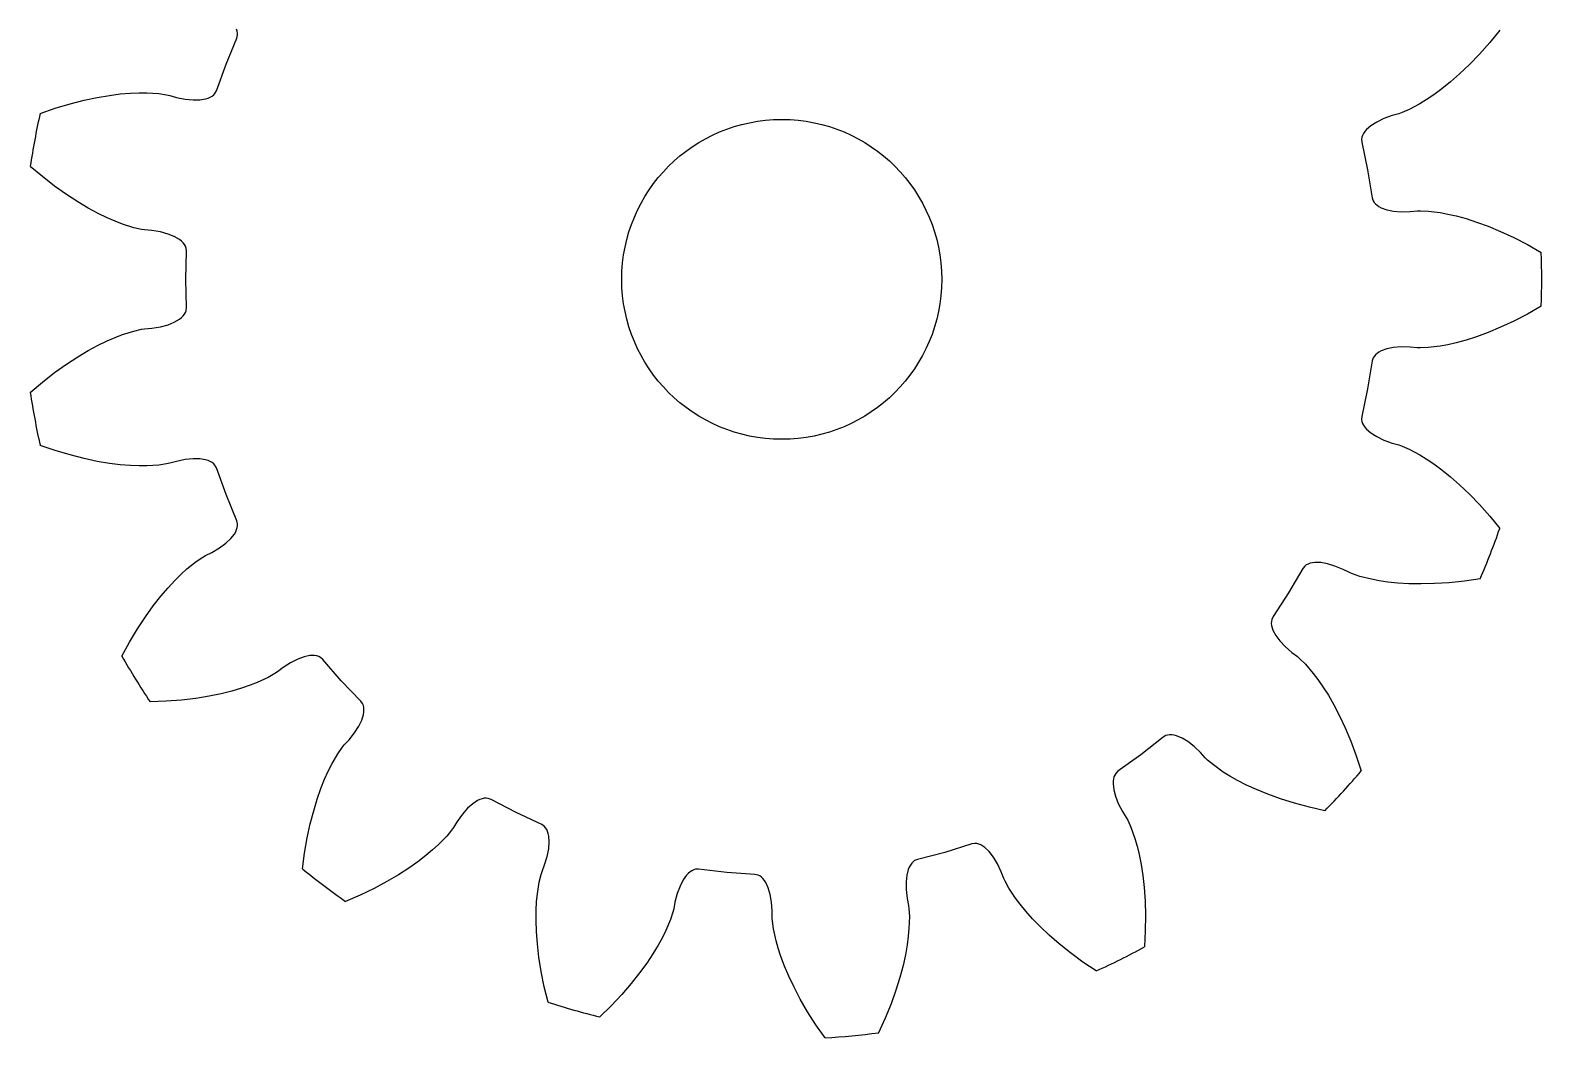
# Model space of a CAD drawing. Extents: x -0.8 to 52, y -9.5 to 9.5.
# Drawn here: x 33.11 to 52, y -9.48 to 3.12 of the extents above; entities that cross this region are included whole.
import ezdxf

# ---------------------------------------------------------------- set-up
doc = ezdxf.new("R2010")
doc.units = 0

msp = doc.modelspace()

# ---------------------------------------------------------------- linework, layer by layer
msp.add_circle((42.5, 0), 2)
msp.add_circle((42.5, 0), 2)
at = {"layer": 'layer0'}
for p, q in [((35.694, 3.104), (35.686, 3.13)), ((35.689, 3.018), (35.698, 3.056)), ((35.698, 3.079), (35.694, 3.104)), ((35.698, 3.056), (35.698, 3.079)), ((51.475, 3.116), (51.349, 2.961)), ((35.553, 2.691), (35.689, 3.018)), ((51.349, 2.961), (51.221, 2.816)), ((35.433, 2.358), (35.553, 2.691)), ((51.095, 2.686), (50.973, 2.57)), ((51.221, 2.816), (51.095, 2.686)), ((50.858, 2.469), (50.75, 2.382)), ((50.973, 2.57), (50.858, 2.469)), ((33.779, 2.241), (33.943, 2.276)), ((33.943, 2.276), (34.095, 2.301)), ((34.095, 2.301), (34.232, 2.318)), ((34.232, 2.318), (34.358, 2.328)), ((34.358, 2.328), (34.468, 2.333)), ((34.468, 2.333), (34.565, 2.333)), ((34.565, 2.333), (34.715, 2.323)), ((34.715, 2.323), (34.81, 2.309)), ((34.81, 2.309), (34.851, 2.3)), ((34.851, 2.3), (34.935, 2.276)), ((34.935, 2.276), (35.044, 2.253)), ((35.329, 2.266), (35.356, 2.277)), ((35.356, 2.277), (35.379, 2.291)), ((35.379, 2.291), (35.399, 2.307)), ((35.399, 2.307), (35.415, 2.324)), ((35.415, 2.324), (35.433, 2.358)), ((50.649, 2.307), (50.557, 2.245)), ((50.75, 2.382), (50.649, 2.307)), ((33.23, 2.076), (33.418, 2.141)), ((33.418, 2.141), (33.603, 2.196)), ((33.603, 2.196), (33.779, 2.241)), ((35.044, 2.253), (35.142, 2.243)), ((35.142, 2.243), (35.227, 2.244)), ((35.227, 2.244), (35.298, 2.256)), ((35.298, 2.256), (35.329, 2.266)), ((50.253, 2.085), (50.215, 2.071)), ((50.342, 2.123), (50.253, 2.085)), ((50.475, 2.194), (50.342, 2.123)), ((50.557, 2.245), (50.475, 2.194)), ((49.865, 1.921), (49.811, 1.873)), ((49.937, 1.967), (49.865, 1.921)), ((50.025, 2.01), (49.937, 1.967)), ((50.13, 2.048), (50.025, 2.01)), ((50.215, 2.071), (50.13, 2.048)), ((49.752, 1.777), (49.747, 1.754)), ((49.747, 1.754), (49.75, 1.715)), ((49.75, 1.715), (49.823, 1.369)), ((49.76, 1.801), (49.752, 1.777)), ((49.773, 1.825), (49.76, 1.801)), ((49.79, 1.849), (49.773, 1.825)), ((49.811, 1.873), (49.79, 1.849)), ((33.258, 1.285), (33.106, 1.413)), ((49.823, 1.369), (49.88, 1.02)), ((33.41, 1.166), (33.258, 1.285)), ((33.558, 1.061), (33.41, 1.166)), ((33.699, 0.969), (33.558, 1.061)), ((33.831, 0.891), (33.699, 0.969)), ((49.88, 1.02), (49.892, 0.983)), ((49.892, 0.983), (49.904, 0.963)), ((49.904, 0.963), (49.92, 0.944)), ((33.953, 0.825), (33.831, 0.891)), ((34.066, 0.77), (33.953, 0.825)), ((34.168, 0.726), (34.066, 0.77)), ((49.92, 0.944), (49.941, 0.926)), ((49.941, 0.926), (49.965, 0.909)), ((49.965, 0.909), (49.994, 0.894)), ((49.994, 0.894), (50.062, 0.869)), ((50.062, 0.869), (50.145, 0.852)), ((50.145, 0.852), (50.243, 0.845)), ((50.243, 0.845), (50.355, 0.847)), ((50.355, 0.847), (50.442, 0.855)), ((50.442, 0.855), (50.483, 0.857)), ((50.483, 0.857), (50.579, 0.853)), ((50.579, 0.853), (50.729, 0.835)), ((50.729, 0.835), (50.824, 0.817)), ((50.824, 0.817), (50.932, 0.793)), ((50.932, 0.793), (51.053, 0.759)), ((51.053, 0.759), (51.185, 0.717)), ((34.258, 0.691), (34.168, 0.726)), ((34.402, 0.646), (34.258, 0.691)), ((34.495, 0.624), (34.402, 0.646)), ((34.536, 0.618), (34.495, 0.624)), ((34.624, 0.611), (34.536, 0.618)), ((34.734, 0.593), (34.624, 0.611)), ((34.828, 0.567), (34.734, 0.593)), ((34.907, 0.535), (34.828, 0.567)), ((51.185, 0.717), (51.329, 0.665)), ((51.329, 0.665), (51.484, 0.6)), ((51.484, 0.6), (51.649, 0.524)), ((34.97, 0.498), (34.907, 0.535)), ((34.995, 0.478), (34.97, 0.498)), ((35.016, 0.457), (34.995, 0.478)), ((35.033, 0.436), (35.016, 0.457)), ((35.045, 0.414), (35.033, 0.436)), ((35.054, 0.392), (35.045, 0.414)), ((35.058, 0.354), (35.054, 0.392)), ((51.649, 0.524), (51.821, 0.436)), ((51.821, 0.436), (51.994, 0.337)), ((35.05, 0), (35.058, 0.354)), ((35.058, -0.354), (35.05, 0)), ((35.054, -0.392), (35.058, -0.354)), ((51.994, -0.337), (51.821, -0.436)), ((34.828, -0.567), (34.907, -0.535)), ((34.907, -0.535), (34.97, -0.498)), ((34.97, -0.498), (34.995, -0.478)), ((34.995, -0.478), (35.016, -0.457)), ((35.016, -0.457), (35.033, -0.436)), ((35.033, -0.436), (35.045, -0.414)), ((35.045, -0.414), (35.054, -0.392)), ((51.649, -0.524), (51.484, -0.6)), ((51.821, -0.436), (51.649, -0.524)), ((34.066, -0.77), (34.168, -0.726)), ((34.168, -0.726), (34.258, -0.691)), ((34.258, -0.691), (34.402, -0.646)), ((34.402, -0.646), (34.495, -0.624)), ((34.495, -0.624), (34.536, -0.618)), ((34.536, -0.618), (34.624, -0.611)), ((34.624, -0.611), (34.734, -0.593)), ((34.734, -0.593), (34.828, -0.567)), ((51.185, -0.717), (51.053, -0.759)), ((51.329, -0.665), (51.185, -0.717)), ((51.484, -0.6), (51.329, -0.665)), ((33.699, -0.969), (33.831, -0.891)), ((33.831, -0.891), (33.953, -0.825)), ((33.953, -0.825), (34.066, -0.77)), ((49.92, -0.944), (49.904, -0.963)), ((49.941, -0.926), (49.92, -0.944)), ((49.965, -0.909), (49.941, -0.926)), ((49.994, -0.894), (49.965, -0.909)), ((50.062, -0.869), (49.994, -0.894)), ((50.145, -0.852), (50.062, -0.869)), ((50.243, -0.845), (50.145, -0.852)), ((50.355, -0.847), (50.243, -0.845)), ((50.442, -0.855), (50.355, -0.847)), ((50.483, -0.857), (50.442, -0.855)), ((50.579, -0.853), (50.483, -0.857)), ((50.729, -0.835), (50.579, -0.853)), ((50.824, -0.817), (50.729, -0.835)), ((50.932, -0.793), (50.824, -0.817)), ((51.053, -0.759), (50.932, -0.793)), ((33.41, -1.166), (33.558, -1.061)), ((33.558, -1.061), (33.699, -0.969)), ((49.88, -1.02), (49.823, -1.369)), ((49.892, -0.983), (49.88, -1.02)), ((49.904, -0.963), (49.892, -0.983)), ((33.106, -1.413), (33.258, -1.285)), ((33.258, -1.285), (33.41, -1.166)), ((49.823, -1.369), (49.75, -1.715)), ((49.75, -1.715), (49.747, -1.754)), ((49.747, -1.754), (49.752, -1.777)), ((49.752, -1.777), (49.76, -1.801)), ((49.76, -1.801), (49.773, -1.825)), ((49.773, -1.825), (49.79, -1.849)), ((49.79, -1.849), (49.811, -1.873)), ((49.811, -1.873), (49.865, -1.921)), ((33.418, -2.141), (33.23, -2.076)), ((49.865, -1.921), (49.937, -1.967)), ((49.937, -1.967), (50.025, -2.01)), ((50.025, -2.01), (50.13, -2.048)), ((50.13, -2.048), (50.215, -2.071)), ((50.215, -2.071), (50.253, -2.085)), ((33.603, -2.196), (33.418, -2.141)), ((33.779, -2.241), (33.603, -2.196)), ((33.943, -2.276), (33.779, -2.241)), ((35.044, -2.253), (34.935, -2.276)), ((35.142, -2.243), (35.044, -2.253)), ((35.227, -2.244), (35.142, -2.243)), ((35.298, -2.256), (35.227, -2.244)), ((35.329, -2.266), (35.298, -2.256)), ((35.356, -2.277), (35.329, -2.266)), ((50.253, -2.085), (50.342, -2.123)), ((50.342, -2.123), (50.475, -2.194)), ((50.475, -2.194), (50.557, -2.245)), ((50.557, -2.245), (50.649, -2.307)), ((34.095, -2.301), (33.943, -2.276)), ((34.232, -2.318), (34.095, -2.301)), ((34.358, -2.328), (34.232, -2.318)), ((34.468, -2.333), (34.358, -2.328)), ((34.565, -2.333), (34.468, -2.333)), ((34.715, -2.323), (34.565, -2.333)), ((34.81, -2.309), (34.715, -2.323)), ((34.851, -2.3), (34.81, -2.309)), ((34.935, -2.276), (34.851, -2.3)), ((35.379, -2.291), (35.356, -2.277)), ((35.399, -2.307), (35.379, -2.291)), ((35.415, -2.324), (35.399, -2.307)), ((35.433, -2.358), (35.415, -2.324)), ((35.553, -2.691), (35.433, -2.358)), ((50.649, -2.307), (50.75, -2.382)), ((50.75, -2.382), (50.858, -2.469)), ((50.858, -2.469), (50.973, -2.57)), ((50.973, -2.57), (51.095, -2.686)), ((35.689, -3.018), (35.553, -2.691)), ((51.095, -2.686), (51.221, -2.816)), ((51.221, -2.816), (51.349, -2.961)), ((35.698, -3.056), (35.689, -3.018)), ((51.349, -2.961), (51.475, -3.116)), ((35.613, -3.242), (35.658, -3.185)), ((35.658, -3.185), (35.674, -3.157)), ((35.674, -3.157), (35.686, -3.13)), ((35.686, -3.13), (35.694, -3.104)), ((35.694, -3.104), (35.698, -3.079)), ((35.698, -3.079), (35.698, -3.056)), ((35.376, -3.415), (35.472, -3.358)), ((35.472, -3.358), (35.551, -3.3)), ((35.551, -3.3), (35.613, -3.242)), ((35.064, -3.622), (35.182, -3.528)), ((35.182, -3.528), (35.262, -3.474)), ((35.262, -3.474), (35.297, -3.454)), ((35.297, -3.454), (35.376, -3.415)), ((49.037, -3.586), (49.013, -3.617)), ((49.056, -3.572), (49.037, -3.586)), ((49.078, -3.56), (49.056, -3.572)), ((49.104, -3.551), (49.078, -3.56)), ((49.133, -3.545), (49.104, -3.551)), ((49.164, -3.541), (49.133, -3.545)), ((49.237, -3.542), (49.164, -3.541)), ((49.321, -3.557), (49.237, -3.542)), ((49.415, -3.585), (49.321, -3.557)), ((49.518, -3.627), (49.415, -3.585)), ((34.828, -3.857), (34.914, -3.765)), ((34.914, -3.765), (34.993, -3.687)), ((34.993, -3.687), (35.064, -3.622)), ((49.013, -3.617), (48.834, -3.922)), ((49.597, -3.667), (49.518, -3.627)), ((49.634, -3.683), (49.597, -3.667)), ((49.725, -3.714), (49.634, -3.683)), ((49.872, -3.751), (49.725, -3.714)), ((49.966, -3.769), (49.872, -3.751)), ((50.076, -3.785), (49.966, -3.769)), ((51.034, -3.773), (50.842, -3.794)), ((51.231, -3.744), (51.034, -3.773)), ((34.643, -4.083), (34.738, -3.962)), ((34.738, -3.962), (34.828, -3.857)), ((48.834, -3.922), (48.641, -4.218)), ((50.202, -3.798), (50.076, -3.785)), ((50.339, -3.806), (50.202, -3.798)), ((50.493, -3.809), (50.339, -3.806)), ((50.661, -3.805), (50.493, -3.809)), ((50.842, -3.794), (50.661, -3.805)), ((34.545, -4.219), (34.643, -4.083)), ((34.445, -4.371), (34.545, -4.219)), ((48.62, -4.277), (48.619, -4.302)), ((48.619, -4.302), (48.622, -4.329)), ((48.624, -4.253), (48.62, -4.277)), ((48.622, -4.329), (48.629, -4.357)), ((48.641, -4.218), (48.624, -4.253)), ((34.346, -4.536), (34.445, -4.371)), ((48.629, -4.357), (48.64, -4.387)), ((48.64, -4.387), (48.674, -4.452)), ((48.674, -4.452), (48.724, -4.521)), ((48.724, -4.521), (48.791, -4.592)), ((34.251, -4.712), (34.346, -4.536)), ((36.528, -4.72), (36.449, -4.749)), ((36.6, -4.705), (36.528, -4.72)), ((36.632, -4.703), (36.6, -4.705)), ((36.661, -4.704), (36.632, -4.703)), ((36.688, -4.709), (36.661, -4.704)), ((36.712, -4.716), (36.688, -4.709)), ((36.733, -4.727), (36.712, -4.716)), ((48.791, -4.592), (48.875, -4.666)), ((48.875, -4.666), (48.945, -4.718)), ((48.945, -4.718), (48.977, -4.745)), ((36.198, -4.908), (36.164, -4.931)), ((36.268, -4.855), (36.198, -4.908)), ((36.361, -4.794), (36.268, -4.855)), ((36.449, -4.749), (36.361, -4.794)), ((36.762, -4.752), (36.733, -4.727)), ((36.994, -5.019), (36.762, -4.752)), ((48.977, -4.745), (49.045, -4.812)), ((49.045, -4.812), (49.143, -4.927)), ((35.853, -5.077), (35.748, -5.113)), ((35.943, -5.042), (35.853, -5.077)), ((36.08, -4.979), (35.943, -5.042)), ((36.164, -4.931), (36.08, -4.979)), ((37.239, -5.275), (36.994, -5.019)), ((49.143, -4.927), (49.202, -5.004)), ((49.202, -5.004), (49.265, -5.095)), ((49.265, -5.095), (49.333, -5.201)), ((34.805, -5.277), (34.605, -5.284)), ((34.997, -5.262), (34.805, -5.277)), ((35.177, -5.24), (34.997, -5.262)), ((35.343, -5.213), (35.177, -5.24)), ((35.493, -5.182), (35.343, -5.213)), ((35.627, -5.148), (35.493, -5.182)), ((35.748, -5.113), (35.627, -5.148)), ((37.261, -5.306), (37.239, -5.275)), ((49.333, -5.201), (49.402, -5.321)), ((37.249, -5.511), (37.27, -5.441)), ((37.27, -5.328), (37.261, -5.306)), ((37.275, -5.353), (37.27, -5.328)), ((37.27, -5.441), (37.276, -5.409)), ((37.277, -5.38), (37.275, -5.353)), ((37.276, -5.409), (37.277, -5.38)), ((49.402, -5.321), (49.473, -5.457)), ((49.473, -5.457), (49.544, -5.609)), ((37.16, -5.67), (37.212, -5.587)), ((37.212, -5.587), (37.249, -5.511)), ((49.544, -5.609), (49.614, -5.776)), ((36.95, -5.933), (37.005, -5.854)), ((37.005, -5.854), (37.031, -5.822)), ((37.031, -5.822), (37.091, -5.758)), ((37.091, -5.758), (37.16, -5.67)), ((47.267, -5.725), (46.99, -5.945)), ((47.3, -5.706), (47.267, -5.725)), ((47.323, -5.699), (47.3, -5.706)), ((47.348, -5.696), (47.323, -5.699)), ((47.375, -5.697), (47.348, -5.696)), ((47.404, -5.701), (47.375, -5.697)), ((47.435, -5.709), (47.404, -5.701)), ((47.503, -5.737), (47.435, -5.709)), ((47.576, -5.78), (47.503, -5.737)), ((47.653, -5.841), (47.576, -5.78)), ((47.734, -5.917), (47.653, -5.841)), ((49.614, -5.776), (49.681, -5.957)), ((36.875, -6.064), (36.95, -5.933)), ((46.99, -5.945), (46.702, -6.152)), ((47.793, -5.983), (47.734, -5.917)), ((47.822, -6.011), (47.793, -5.983)), ((47.896, -6.073), (47.822, -6.011)), ((49.681, -5.957), (49.743, -6.147)), ((36.786, -6.251), (36.832, -6.15)), ((36.832, -6.15), (36.875, -6.064)), ((46.652, -6.222), (46.645, -6.248)), ((46.662, -6.199), (46.652, -6.222)), ((46.674, -6.179), (46.662, -6.199)), ((46.702, -6.152), (46.674, -6.179)), ((48.019, -6.161), (47.896, -6.073)), ((48.101, -6.212), (48.019, -6.161)), ((48.197, -6.266), (48.101, -6.212)), ((36.694, -6.499), (36.74, -6.368)), ((36.74, -6.368), (36.786, -6.251)), ((46.645, -6.248), (46.641, -6.277)), ((46.641, -6.277), (46.641, -6.309)), ((46.641, -6.309), (46.649, -6.382)), ((46.649, -6.382), (46.671, -6.464)), ((48.31, -6.324), (48.197, -6.266)), ((48.435, -6.381), (48.31, -6.324)), ((48.577, -6.439), (48.435, -6.381)), ((36.649, -6.645), (36.694, -6.499)), ((38.637, -6.558), (38.573, -6.615)), ((38.698, -6.519), (38.637, -6.558)), ((38.727, -6.505), (38.698, -6.519)), ((38.755, -6.496), (38.727, -6.505)), ((38.781, -6.49), (38.755, -6.496)), ((38.806, -6.489), (38.781, -6.49)), ((38.83, -6.491), (38.806, -6.489)), ((38.866, -6.504), (38.83, -6.491)), ((39.179, -6.669), (38.866, -6.504)), ((46.671, -6.464), (46.707, -6.555)), ((46.707, -6.555), (46.759, -6.654)), ((48.735, -6.496), (48.577, -6.439)), ((48.908, -6.551), (48.735, -6.496)), ((49.095, -6.601), (48.908, -6.551)), ((49.289, -6.645), (49.095, -6.601)), ((36.607, -6.808), (36.649, -6.645)), ((38.442, -6.778), (38.397, -6.853)), ((38.508, -6.688), (38.442, -6.778)), ((38.573, -6.615), (38.508, -6.688)), ((39.5, -6.819), (39.179, -6.669)), ((46.759, -6.654), (46.806, -6.728)), ((46.806, -6.728), (46.826, -6.764)), ((46.826, -6.764), (46.865, -6.852)), ((36.536, -7.176), (36.568, -6.985)), ((36.568, -6.985), (36.607, -6.808)), ((38.312, -6.962), (38.207, -7.07)), ((38.373, -6.887), (38.312, -6.962)), ((38.397, -6.853), (38.373, -6.887)), ((39.532, -6.84), (39.5, -6.819)), ((39.548, -6.858), (39.532, -6.84)), ((39.562, -6.879), (39.548, -6.858)), ((39.573, -6.903), (39.562, -6.879)), ((39.582, -6.931), (39.573, -6.903)), ((39.589, -6.963), (39.582, -6.931)), ((39.594, -7.035), (39.589, -6.963)), ((46.865, -6.852), (46.915, -6.994)), ((36.51, -7.373), (36.536, -7.176)), ((38.136, -7.135), (38.051, -7.206)), ((38.207, -7.07), (38.136, -7.135)), ((39.569, -7.216), (39.588, -7.12)), ((39.588, -7.12), (39.594, -7.035)), ((44.539, -7.166), (44.196, -7.254)), ((44.877, -7.061), (44.539, -7.166)), ((44.915, -7.055), (44.877, -7.061)), ((44.938, -7.057), (44.915, -7.055)), ((44.963, -7.063), (44.938, -7.057)), ((44.988, -7.073), (44.963, -7.063)), ((45.014, -7.088), (44.988, -7.073)), ((45.04, -7.107), (45.014, -7.088)), ((45.092, -7.157), (45.04, -7.107)), ((45.145, -7.224), (45.092, -7.157)), ((46.915, -6.994), (46.942, -7.087)), ((46.942, -7.087), (46.968, -7.194)), ((37.839, -7.363), (37.71, -7.446)), ((37.951, -7.283), (37.839, -7.363)), ((38.051, -7.206), (37.951, -7.283)), ((39.504, -7.405), (39.536, -7.323)), ((39.536, -7.323), (39.569, -7.216)), ((44.094, -7.349), (44.082, -7.379)), ((44.108, -7.324), (44.094, -7.349)), ((44.124, -7.302), (44.108, -7.324)), ((44.142, -7.284), (44.124, -7.302)), ((44.161, -7.269), (44.142, -7.284)), ((44.196, -7.254), (44.161, -7.269)), ((45.195, -7.308), (45.145, -7.224)), ((45.243, -7.409), (45.195, -7.308)), ((46.968, -7.194), (46.992, -7.318)), ((46.992, -7.318), (47.013, -7.455)), ((37.565, -7.532), (37.405, -7.617)), ((37.71, -7.446), (37.565, -7.532)), ((39.445, -7.686), (39.468, -7.537)), ((39.468, -7.537), (39.491, -7.444)), ((39.491, -7.444), (39.504, -7.405)), ((41.267, -7.511), (41.228, -7.587)), ((41.309, -7.452), (41.267, -7.511)), ((41.332, -7.429), (41.309, -7.452)), ((41.354, -7.41), (41.332, -7.429)), ((41.377, -7.395), (41.354, -7.41)), ((41.4, -7.385), (41.377, -7.395)), ((41.422, -7.378), (41.4, -7.385)), ((41.461, -7.377), (41.422, -7.378)), ((41.813, -7.418), (41.461, -7.377)), ((42.165, -7.442), (41.813, -7.418)), ((42.203, -7.451), (42.165, -7.442)), ((42.225, -7.461), (42.203, -7.451)), ((42.245, -7.476), (42.225, -7.461)), ((42.265, -7.494), (42.245, -7.476)), ((42.283, -7.517), (42.265, -7.494)), ((42.301, -7.544), (42.283, -7.517)), ((42.332, -7.61), (42.301, -7.544)), ((44.063, -7.449), (44.054, -7.534)), ((44.054, -7.534), (44.055, -7.632)), ((44.082, -7.379), (44.063, -7.449)), ((45.274, -7.491), (45.243, -7.409)), ((45.291, -7.528), (45.274, -7.491)), ((45.338, -7.613), (45.291, -7.528)), ((47.013, -7.455), (47.03, -7.607)), ((37.231, -7.7), (37.047, -7.779)), ((37.405, -7.617), (37.231, -7.7)), ((39.436, -7.782), (39.445, -7.686)), ((41.193, -7.679), (41.165, -7.787)), ((41.228, -7.587), (41.193, -7.679)), ((42.357, -7.691), (42.332, -7.61)), ((42.373, -7.788), (42.357, -7.691)), ((44.055, -7.632), (44.068, -7.743)), ((44.068, -7.743), (44.085, -7.829)), ((45.421, -7.738), (45.338, -7.613)), ((45.479, -7.815), (45.421, -7.738)), ((47.03, -7.607), (47.042, -7.775)), ((39.429, -8.019), (39.43, -7.893)), ((39.43, -7.893), (39.436, -7.782)), ((41.14, -7.913), (41.11, -8.004)), ((41.149, -7.873), (41.14, -7.913)), ((41.165, -7.787), (41.149, -7.873)), ((42.381, -7.899), (42.373, -7.788)), ((42.381, -7.987), (42.381, -7.899)), ((44.085, -7.829), (44.09, -7.87)), ((44.09, -7.87), (44.095, -7.966)), ((45.549, -7.901), (45.479, -7.815)), ((45.633, -7.995), (45.549, -7.901)), ((47.042, -7.775), (47.047, -7.956)), ((39.433, -8.157), (39.429, -8.019)), ((41.11, -8.004), (41.051, -8.143)), ((42.383, -8.028), (42.381, -7.987)), ((42.396, -8.123), (42.383, -8.028)), ((42.428, -8.271), (42.396, -8.123)), ((44.09, -8.117), (44.082, -8.213)), ((44.095, -7.966), (44.09, -8.117)), ((45.729, -8.094), (45.633, -7.995)), ((45.841, -8.2), (45.729, -8.094)), ((47.047, -7.956), (47.044, -8.149)), ((39.445, -8.31), (39.433, -8.157)), ((39.464, -8.477), (39.445, -8.31)), ((41.008, -8.23), (40.955, -8.327)), ((41.051, -8.143), (41.008, -8.23)), ((42.454, -8.364), (42.428, -8.271)), ((44.082, -8.213), (44.067, -8.323)), ((45.967, -8.31), (45.841, -8.2)), ((46.109, -8.423), (45.967, -8.31)), ((47.044, -8.149), (47.033, -8.349)), ((39.492, -8.656), (39.464, -8.477)), ((40.889, -8.435), (40.813, -8.55)), ((40.955, -8.327), (40.889, -8.435)), ((42.489, -8.469), (42.454, -8.364)), ((42.533, -8.587), (42.489, -8.469)), ((44.045, -8.447), (44.016, -8.582)), ((44.067, -8.323), (44.045, -8.447)), ((46.265, -8.538), (46.109, -8.423)), ((39.53, -8.846), (39.492, -8.656)), ((40.723, -8.674), (40.619, -8.806)), ((40.813, -8.55), (40.723, -8.674)), ((42.587, -8.714), (42.533, -8.587)), ((44.016, -8.582), (43.976, -8.73)), ((46.43, -8.649), (46.265, -8.538)), ((39.578, -9.039), (39.53, -8.846)), ((40.619, -8.806), (40.5, -8.943)), ((42.653, -8.853), (42.587, -8.714)), ((42.731, -9.002), (42.653, -8.853)), ((43.976, -8.73), (43.927, -8.891)), ((40.5, -8.943), (40.368, -9.084)), ((42.822, -9.158), (42.731, -9.002)), ((43.866, -9.062), (43.794, -9.241)), ((43.927, -8.891), (43.866, -9.062)), ((40.368, -9.084), (40.226, -9.224)), ((42.926, -9.321), (42.822, -9.158)), ((43.794, -9.241), (43.711, -9.422)), ((43.041, -9.485), (42.926, -9.321))]:
    msp.add_line(p, q, dxfattribs=at)
for start, end in [(167.3798, 171.4437), (357.9681, 362.0319), (188.5563, 192.6202), (336.7916, 340.8555), (209.7328, 213.7966), (315.6151, 319.679), (230.9092, 234.9731), (294.4386, 298.5025), (252.0857, 256.1496), (273.2622, 277.3261)]:
    msp.add_arc((42.5, 0), 9.5, start, end, dxfattribs=at)
at = {"layer": 'layer1'}
for p, q in [((35.694, 3.104), (35.686, 3.13)), ((35.689, 3.018), (35.698, 3.056)), ((35.698, 3.079), (35.694, 3.104)), ((35.698, 3.056), (35.698, 3.079)), ((51.475, 3.116), (51.349, 2.961)), ((35.553, 2.691), (35.689, 3.018)), ((51.349, 2.961), (51.221, 2.816)), ((35.433, 2.358), (35.553, 2.691)), ((51.095, 2.686), (50.973, 2.57)), ((51.221, 2.816), (51.095, 2.686)), ((50.858, 2.469), (50.75, 2.382)), ((50.973, 2.57), (50.858, 2.469)), ((33.779, 2.241), (33.943, 2.276)), ((33.943, 2.276), (34.095, 2.301)), ((34.095, 2.301), (34.232, 2.318)), ((34.232, 2.318), (34.358, 2.328)), ((34.358, 2.328), (34.468, 2.333)), ((34.468, 2.333), (34.565, 2.333)), ((34.565, 2.333), (34.715, 2.323)), ((34.715, 2.323), (34.81, 2.309)), ((34.81, 2.309), (34.851, 2.3)), ((34.851, 2.3), (34.935, 2.276)), ((34.935, 2.276), (35.044, 2.253)), ((35.329, 2.266), (35.356, 2.277)), ((35.356, 2.277), (35.379, 2.291)), ((35.379, 2.291), (35.399, 2.307)), ((35.399, 2.307), (35.415, 2.324)), ((35.415, 2.324), (35.433, 2.358)), ((50.649, 2.307), (50.557, 2.245)), ((50.75, 2.382), (50.649, 2.307)), ((33.23, 2.076), (33.418, 2.141)), ((33.418, 2.141), (33.603, 2.196)), ((33.603, 2.196), (33.779, 2.241)), ((35.044, 2.253), (35.142, 2.243)), ((35.142, 2.243), (35.227, 2.244)), ((35.227, 2.244), (35.298, 2.256)), ((35.298, 2.256), (35.329, 2.266)), ((50.253, 2.085), (50.215, 2.071)), ((50.342, 2.123), (50.253, 2.085)), ((50.475, 2.194), (50.342, 2.123)), ((50.557, 2.245), (50.475, 2.194)), ((49.865, 1.921), (49.811, 1.873)), ((49.937, 1.967), (49.865, 1.921)), ((50.025, 2.01), (49.937, 1.967)), ((50.13, 2.048), (50.025, 2.01)), ((50.215, 2.071), (50.13, 2.048)), ((49.752, 1.777), (49.747, 1.754)), ((49.747, 1.754), (49.75, 1.715)), ((49.75, 1.715), (49.823, 1.369)), ((49.76, 1.801), (49.752, 1.777)), ((49.773, 1.825), (49.76, 1.801)), ((49.79, 1.849), (49.773, 1.825)), ((49.811, 1.873), (49.79, 1.849)), ((33.258, 1.285), (33.106, 1.413)), ((49.823, 1.369), (49.88, 1.02)), ((33.41, 1.166), (33.258, 1.285)), ((33.558, 1.061), (33.41, 1.166)), ((33.699, 0.969), (33.558, 1.061)), ((33.831, 0.891), (33.699, 0.969)), ((49.88, 1.02), (49.892, 0.983)), ((49.892, 0.983), (49.904, 0.963)), ((49.904, 0.963), (49.92, 0.944)), ((33.953, 0.825), (33.831, 0.891)), ((34.066, 0.77), (33.953, 0.825)), ((34.168, 0.726), (34.066, 0.77)), ((49.92, 0.944), (49.941, 0.926)), ((49.941, 0.926), (49.965, 0.909)), ((49.965, 0.909), (49.994, 0.894)), ((49.994, 0.894), (50.062, 0.869)), ((50.062, 0.869), (50.145, 0.852)), ((50.145, 0.852), (50.243, 0.845)), ((50.243, 0.845), (50.355, 0.847)), ((50.355, 0.847), (50.442, 0.855)), ((50.442, 0.855), (50.483, 0.857)), ((50.483, 0.857), (50.579, 0.853)), ((50.579, 0.853), (50.729, 0.835)), ((50.729, 0.835), (50.824, 0.817)), ((50.824, 0.817), (50.932, 0.793)), ((50.932, 0.793), (51.053, 0.759)), ((51.053, 0.759), (51.185, 0.717)), ((34.258, 0.691), (34.168, 0.726)), ((34.402, 0.646), (34.258, 0.691)), ((34.495, 0.624), (34.402, 0.646)), ((34.536, 0.618), (34.495, 0.624)), ((34.624, 0.611), (34.536, 0.618)), ((34.734, 0.593), (34.624, 0.611)), ((34.828, 0.567), (34.734, 0.593)), ((34.907, 0.535), (34.828, 0.567)), ((51.185, 0.717), (51.329, 0.665)), ((51.329, 0.665), (51.484, 0.6)), ((51.484, 0.6), (51.649, 0.524)), ((34.97, 0.498), (34.907, 0.535)), ((34.995, 0.478), (34.97, 0.498)), ((35.016, 0.457), (34.995, 0.478)), ((35.033, 0.436), (35.016, 0.457)), ((35.045, 0.414), (35.033, 0.436)), ((35.054, 0.392), (35.045, 0.414)), ((35.058, 0.354), (35.054, 0.392)), ((51.649, 0.524), (51.821, 0.436)), ((51.821, 0.436), (51.994, 0.337)), ((35.05, 0), (35.058, 0.354)), ((35.058, -0.354), (35.05, 0)), ((35.054, -0.392), (35.058, -0.354)), ((51.994, -0.337), (51.821, -0.436)), ((34.828, -0.567), (34.907, -0.535)), ((34.907, -0.535), (34.97, -0.498)), ((34.97, -0.498), (34.995, -0.478)), ((34.995, -0.478), (35.016, -0.457)), ((35.016, -0.457), (35.033, -0.436)), ((35.033, -0.436), (35.045, -0.414)), ((35.045, -0.414), (35.054, -0.392)), ((51.649, -0.524), (51.484, -0.6)), ((51.821, -0.436), (51.649, -0.524)), ((34.066, -0.77), (34.168, -0.726)), ((34.168, -0.726), (34.258, -0.691)), ((34.258, -0.691), (34.402, -0.646)), ((34.402, -0.646), (34.495, -0.624)), ((34.495, -0.624), (34.536, -0.618)), ((34.536, -0.618), (34.624, -0.611)), ((34.624, -0.611), (34.734, -0.593)), ((34.734, -0.593), (34.828, -0.567)), ((51.185, -0.717), (51.053, -0.759)), ((51.329, -0.665), (51.185, -0.717)), ((51.484, -0.6), (51.329, -0.665)), ((33.699, -0.969), (33.831, -0.891)), ((33.831, -0.891), (33.953, -0.825)), ((33.953, -0.825), (34.066, -0.77)), ((49.92, -0.944), (49.904, -0.963)), ((49.941, -0.926), (49.92, -0.944)), ((49.965, -0.909), (49.941, -0.926)), ((49.994, -0.894), (49.965, -0.909)), ((50.062, -0.869), (49.994, -0.894)), ((50.145, -0.852), (50.062, -0.869)), ((50.243, -0.845), (50.145, -0.852)), ((50.355, -0.847), (50.243, -0.845)), ((50.442, -0.855), (50.355, -0.847)), ((50.483, -0.857), (50.442, -0.855)), ((50.579, -0.853), (50.483, -0.857)), ((50.729, -0.835), (50.579, -0.853)), ((50.824, -0.817), (50.729, -0.835)), ((50.932, -0.793), (50.824, -0.817)), ((51.053, -0.759), (50.932, -0.793)), ((33.41, -1.166), (33.558, -1.061)), ((33.558, -1.061), (33.699, -0.969)), ((49.88, -1.02), (49.823, -1.369)), ((49.892, -0.983), (49.88, -1.02)), ((49.904, -0.963), (49.892, -0.983)), ((33.106, -1.413), (33.258, -1.285)), ((33.258, -1.285), (33.41, -1.166)), ((49.823, -1.369), (49.75, -1.715)), ((49.75, -1.715), (49.747, -1.754)), ((49.747, -1.754), (49.752, -1.777)), ((49.752, -1.777), (49.76, -1.801)), ((49.76, -1.801), (49.773, -1.825)), ((49.773, -1.825), (49.79, -1.849)), ((49.79, -1.849), (49.811, -1.873)), ((49.811, -1.873), (49.865, -1.921)), ((33.418, -2.141), (33.23, -2.076)), ((49.865, -1.921), (49.937, -1.967)), ((49.937, -1.967), (50.025, -2.01)), ((50.025, -2.01), (50.13, -2.048)), ((50.13, -2.048), (50.215, -2.071)), ((50.215, -2.071), (50.253, -2.085)), ((33.603, -2.196), (33.418, -2.141)), ((33.779, -2.241), (33.603, -2.196)), ((33.943, -2.276), (33.779, -2.241)), ((35.044, -2.253), (34.935, -2.276)), ((35.142, -2.243), (35.044, -2.253)), ((35.227, -2.244), (35.142, -2.243)), ((35.298, -2.256), (35.227, -2.244)), ((35.329, -2.266), (35.298, -2.256)), ((35.356, -2.277), (35.329, -2.266)), ((50.253, -2.085), (50.342, -2.123)), ((50.342, -2.123), (50.475, -2.194)), ((50.475, -2.194), (50.557, -2.245)), ((50.557, -2.245), (50.649, -2.307)), ((34.095, -2.301), (33.943, -2.276)), ((34.232, -2.318), (34.095, -2.301)), ((34.358, -2.328), (34.232, -2.318)), ((34.468, -2.333), (34.358, -2.328)), ((34.565, -2.333), (34.468, -2.333)), ((34.715, -2.323), (34.565, -2.333)), ((34.81, -2.309), (34.715, -2.323)), ((34.851, -2.3), (34.81, -2.309)), ((34.935, -2.276), (34.851, -2.3)), ((35.379, -2.291), (35.356, -2.277)), ((35.399, -2.307), (35.379, -2.291)), ((35.415, -2.324), (35.399, -2.307)), ((35.433, -2.358), (35.415, -2.324)), ((35.553, -2.691), (35.433, -2.358)), ((50.649, -2.307), (50.75, -2.382)), ((50.75, -2.382), (50.858, -2.469)), ((50.858, -2.469), (50.973, -2.57)), ((50.973, -2.57), (51.095, -2.686)), ((35.689, -3.018), (35.553, -2.691)), ((51.095, -2.686), (51.221, -2.816)), ((51.221, -2.816), (51.349, -2.961)), ((35.698, -3.056), (35.689, -3.018)), ((51.349, -2.961), (51.475, -3.116)), ((35.613, -3.242), (35.658, -3.185)), ((35.658, -3.185), (35.674, -3.157)), ((35.674, -3.157), (35.686, -3.13)), ((35.686, -3.13), (35.694, -3.104)), ((35.694, -3.104), (35.698, -3.079)), ((35.698, -3.079), (35.698, -3.056)), ((35.376, -3.415), (35.472, -3.358)), ((35.472, -3.358), (35.551, -3.3)), ((35.551, -3.3), (35.613, -3.242)), ((35.064, -3.622), (35.182, -3.528)), ((35.182, -3.528), (35.262, -3.474)), ((35.262, -3.474), (35.297, -3.454)), ((35.297, -3.454), (35.376, -3.415)), ((49.037, -3.586), (49.013, -3.617)), ((49.056, -3.572), (49.037, -3.586)), ((49.078, -3.56), (49.056, -3.572)), ((49.104, -3.551), (49.078, -3.56)), ((49.133, -3.545), (49.104, -3.551)), ((49.164, -3.541), (49.133, -3.545)), ((49.237, -3.542), (49.164, -3.541)), ((49.321, -3.557), (49.237, -3.542)), ((49.415, -3.585), (49.321, -3.557)), ((49.518, -3.627), (49.415, -3.585)), ((34.828, -3.857), (34.914, -3.765)), ((34.914, -3.765), (34.993, -3.687)), ((34.993, -3.687), (35.064, -3.622)), ((49.013, -3.617), (48.834, -3.922)), ((49.597, -3.667), (49.518, -3.627)), ((49.634, -3.683), (49.597, -3.667)), ((49.725, -3.714), (49.634, -3.683)), ((49.872, -3.751), (49.725, -3.714)), ((49.966, -3.769), (49.872, -3.751)), ((50.076, -3.785), (49.966, -3.769)), ((51.034, -3.773), (50.842, -3.794)), ((51.231, -3.744), (51.034, -3.773)), ((34.643, -4.083), (34.738, -3.962)), ((34.738, -3.962), (34.828, -3.857)), ((48.834, -3.922), (48.641, -4.218)), ((50.202, -3.798), (50.076, -3.785)), ((50.339, -3.806), (50.202, -3.798)), ((50.493, -3.809), (50.339, -3.806)), ((50.661, -3.805), (50.493, -3.809)), ((50.842, -3.794), (50.661, -3.805)), ((34.545, -4.219), (34.643, -4.083)), ((34.445, -4.371), (34.545, -4.219)), ((48.62, -4.277), (48.619, -4.302)), ((48.619, -4.302), (48.622, -4.329)), ((48.624, -4.253), (48.62, -4.277)), ((48.622, -4.329), (48.629, -4.357)), ((48.641, -4.218), (48.624, -4.253)), ((34.346, -4.536), (34.445, -4.371)), ((48.629, -4.357), (48.64, -4.387)), ((48.64, -4.387), (48.674, -4.452)), ((48.674, -4.452), (48.724, -4.521)), ((48.724, -4.521), (48.791, -4.592)), ((34.251, -4.712), (34.346, -4.536)), ((36.528, -4.72), (36.449, -4.749)), ((36.6, -4.705), (36.528, -4.72)), ((36.632, -4.703), (36.6, -4.705)), ((36.661, -4.704), (36.632, -4.703)), ((36.688, -4.709), (36.661, -4.704)), ((36.712, -4.716), (36.688, -4.709)), ((36.733, -4.727), (36.712, -4.716)), ((48.791, -4.592), (48.875, -4.666)), ((48.875, -4.666), (48.945, -4.718)), ((48.945, -4.718), (48.977, -4.745)), ((36.198, -4.908), (36.164, -4.931)), ((36.268, -4.855), (36.198, -4.908)), ((36.361, -4.794), (36.268, -4.855)), ((36.449, -4.749), (36.361, -4.794)), ((36.762, -4.752), (36.733, -4.727)), ((36.994, -5.019), (36.762, -4.752)), ((48.977, -4.745), (49.045, -4.812)), ((49.045, -4.812), (49.143, -4.927)), ((35.853, -5.077), (35.748, -5.113)), ((35.943, -5.042), (35.853, -5.077)), ((36.08, -4.979), (35.943, -5.042)), ((36.164, -4.931), (36.08, -4.979)), ((37.239, -5.275), (36.994, -5.019)), ((49.143, -4.927), (49.202, -5.004)), ((49.202, -5.004), (49.265, -5.095)), ((49.265, -5.095), (49.333, -5.201)), ((34.805, -5.277), (34.605, -5.284)), ((34.997, -5.262), (34.805, -5.277)), ((35.177, -5.24), (34.997, -5.262)), ((35.343, -5.213), (35.177, -5.24)), ((35.493, -5.182), (35.343, -5.213)), ((35.627, -5.148), (35.493, -5.182)), ((35.748, -5.113), (35.627, -5.148)), ((37.261, -5.306), (37.239, -5.275)), ((49.333, -5.201), (49.402, -5.321)), ((37.249, -5.511), (37.27, -5.441)), ((37.27, -5.328), (37.261, -5.306)), ((37.275, -5.353), (37.27, -5.328)), ((37.27, -5.441), (37.276, -5.409)), ((37.277, -5.38), (37.275, -5.353)), ((37.276, -5.409), (37.277, -5.38)), ((49.402, -5.321), (49.473, -5.457)), ((49.473, -5.457), (49.544, -5.609)), ((37.16, -5.67), (37.212, -5.587)), ((37.212, -5.587), (37.249, -5.511)), ((49.544, -5.609), (49.614, -5.776)), ((36.95, -5.933), (37.005, -5.854)), ((37.005, -5.854), (37.031, -5.822)), ((37.031, -5.822), (37.091, -5.758)), ((37.091, -5.758), (37.16, -5.67)), ((47.267, -5.725), (46.99, -5.945)), ((47.3, -5.706), (47.267, -5.725)), ((47.323, -5.699), (47.3, -5.706)), ((47.348, -5.696), (47.323, -5.699)), ((47.375, -5.697), (47.348, -5.696)), ((47.404, -5.701), (47.375, -5.697)), ((47.435, -5.709), (47.404, -5.701)), ((47.503, -5.737), (47.435, -5.709)), ((47.576, -5.78), (47.503, -5.737)), ((47.653, -5.841), (47.576, -5.78)), ((47.734, -5.917), (47.653, -5.841)), ((49.614, -5.776), (49.681, -5.957)), ((36.875, -6.064), (36.95, -5.933)), ((46.99, -5.945), (46.702, -6.152)), ((47.793, -5.983), (47.734, -5.917)), ((47.822, -6.011), (47.793, -5.983)), ((47.896, -6.073), (47.822, -6.011)), ((49.681, -5.957), (49.743, -6.147)), ((36.786, -6.251), (36.832, -6.15)), ((36.832, -6.15), (36.875, -6.064)), ((46.652, -6.222), (46.645, -6.248)), ((46.662, -6.199), (46.652, -6.222)), ((46.674, -6.179), (46.662, -6.199)), ((46.702, -6.152), (46.674, -6.179)), ((48.019, -6.161), (47.896, -6.073)), ((48.101, -6.212), (48.019, -6.161)), ((48.197, -6.266), (48.101, -6.212)), ((36.694, -6.499), (36.74, -6.368)), ((36.74, -6.368), (36.786, -6.251)), ((46.645, -6.248), (46.641, -6.277)), ((46.641, -6.277), (46.641, -6.309)), ((46.641, -6.309), (46.649, -6.382)), ((46.649, -6.382), (46.671, -6.464)), ((48.31, -6.324), (48.197, -6.266)), ((48.435, -6.381), (48.31, -6.324)), ((48.577, -6.439), (48.435, -6.381)), ((36.649, -6.645), (36.694, -6.499)), ((38.637, -6.558), (38.573, -6.615)), ((38.698, -6.519), (38.637, -6.558)), ((38.727, -6.505), (38.698, -6.519)), ((38.755, -6.496), (38.727, -6.505)), ((38.781, -6.49), (38.755, -6.496)), ((38.806, -6.489), (38.781, -6.49)), ((38.83, -6.491), (38.806, -6.489)), ((38.866, -6.504), (38.83, -6.491)), ((39.179, -6.669), (38.866, -6.504)), ((46.671, -6.464), (46.707, -6.555)), ((46.707, -6.555), (46.759, -6.654)), ((48.735, -6.496), (48.577, -6.439)), ((48.908, -6.551), (48.735, -6.496)), ((49.095, -6.601), (48.908, -6.551)), ((49.289, -6.645), (49.095, -6.601)), ((36.607, -6.808), (36.649, -6.645)), ((38.442, -6.778), (38.397, -6.853)), ((38.508, -6.688), (38.442, -6.778)), ((38.573, -6.615), (38.508, -6.688)), ((39.5, -6.819), (39.179, -6.669)), ((46.759, -6.654), (46.806, -6.728)), ((46.806, -6.728), (46.826, -6.764)), ((46.826, -6.764), (46.865, -6.852)), ((36.536, -7.176), (36.568, -6.985)), ((36.568, -6.985), (36.607, -6.808)), ((38.312, -6.962), (38.207, -7.07)), ((38.373, -6.887), (38.312, -6.962)), ((38.397, -6.853), (38.373, -6.887)), ((39.532, -6.84), (39.5, -6.819)), ((39.548, -6.858), (39.532, -6.84)), ((39.562, -6.879), (39.548, -6.858)), ((39.573, -6.903), (39.562, -6.879)), ((39.582, -6.931), (39.573, -6.903)), ((39.589, -6.963), (39.582, -6.931)), ((39.594, -7.035), (39.589, -6.963)), ((46.865, -6.852), (46.915, -6.994)), ((36.51, -7.373), (36.536, -7.176)), ((38.136, -7.135), (38.051, -7.206)), ((38.207, -7.07), (38.136, -7.135)), ((39.569, -7.216), (39.588, -7.12)), ((39.588, -7.12), (39.594, -7.035)), ((44.539, -7.166), (44.196, -7.254)), ((44.877, -7.061), (44.539, -7.166)), ((44.915, -7.055), (44.877, -7.061)), ((44.938, -7.057), (44.915, -7.055)), ((44.963, -7.063), (44.938, -7.057)), ((44.988, -7.073), (44.963, -7.063)), ((45.014, -7.088), (44.988, -7.073)), ((45.04, -7.107), (45.014, -7.088)), ((45.092, -7.157), (45.04, -7.107)), ((45.145, -7.224), (45.092, -7.157)), ((46.915, -6.994), (46.942, -7.087)), ((46.942, -7.087), (46.968, -7.194)), ((37.839, -7.363), (37.71, -7.446)), ((37.951, -7.283), (37.839, -7.363)), ((38.051, -7.206), (37.951, -7.283)), ((39.504, -7.405), (39.536, -7.323)), ((39.536, -7.323), (39.569, -7.216)), ((44.094, -7.349), (44.082, -7.379)), ((44.108, -7.324), (44.094, -7.349)), ((44.124, -7.302), (44.108, -7.324)), ((44.142, -7.284), (44.124, -7.302)), ((44.161, -7.269), (44.142, -7.284)), ((44.196, -7.254), (44.161, -7.269)), ((45.195, -7.308), (45.145, -7.224)), ((45.243, -7.409), (45.195, -7.308)), ((46.968, -7.194), (46.992, -7.318)), ((46.992, -7.318), (47.013, -7.455)), ((37.565, -7.532), (37.405, -7.617)), ((37.71, -7.446), (37.565, -7.532)), ((39.445, -7.686), (39.468, -7.537)), ((39.468, -7.537), (39.491, -7.444)), ((39.491, -7.444), (39.504, -7.405)), ((41.267, -7.511), (41.228, -7.587)), ((41.309, -7.452), (41.267, -7.511)), ((41.332, -7.429), (41.309, -7.452)), ((41.354, -7.41), (41.332, -7.429)), ((41.377, -7.395), (41.354, -7.41)), ((41.4, -7.385), (41.377, -7.395)), ((41.422, -7.378), (41.4, -7.385)), ((41.461, -7.377), (41.422, -7.378)), ((41.813, -7.418), (41.461, -7.377)), ((42.165, -7.442), (41.813, -7.418)), ((42.203, -7.451), (42.165, -7.442)), ((42.225, -7.461), (42.203, -7.451)), ((42.245, -7.476), (42.225, -7.461)), ((42.265, -7.494), (42.245, -7.476)), ((42.283, -7.517), (42.265, -7.494)), ((42.301, -7.544), (42.283, -7.517)), ((42.332, -7.61), (42.301, -7.544)), ((44.063, -7.449), (44.054, -7.534)), ((44.054, -7.534), (44.055, -7.632)), ((44.082, -7.379), (44.063, -7.449)), ((45.274, -7.491), (45.243, -7.409)), ((45.291, -7.528), (45.274, -7.491)), ((45.338, -7.613), (45.291, -7.528)), ((47.013, -7.455), (47.03, -7.607)), ((37.231, -7.7), (37.047, -7.779)), ((37.405, -7.617), (37.231, -7.7)), ((39.436, -7.782), (39.445, -7.686)), ((41.193, -7.679), (41.165, -7.787)), ((41.228, -7.587), (41.193, -7.679)), ((42.357, -7.691), (42.332, -7.61)), ((42.373, -7.788), (42.357, -7.691)), ((44.055, -7.632), (44.068, -7.743)), ((44.068, -7.743), (44.085, -7.829)), ((45.421, -7.738), (45.338, -7.613)), ((45.479, -7.815), (45.421, -7.738)), ((47.03, -7.607), (47.042, -7.775)), ((39.429, -8.019), (39.43, -7.893)), ((39.43, -7.893), (39.436, -7.782)), ((41.14, -7.913), (41.11, -8.004)), ((41.149, -7.873), (41.14, -7.913)), ((41.165, -7.787), (41.149, -7.873)), ((42.381, -7.899), (42.373, -7.788)), ((42.381, -7.987), (42.381, -7.899)), ((44.085, -7.829), (44.09, -7.87)), ((44.09, -7.87), (44.095, -7.966)), ((45.549, -7.901), (45.479, -7.815)), ((45.633, -7.995), (45.549, -7.901)), ((47.042, -7.775), (47.047, -7.956)), ((39.433, -8.157), (39.429, -8.019)), ((41.11, -8.004), (41.051, -8.143)), ((42.383, -8.028), (42.381, -7.987)), ((42.396, -8.123), (42.383, -8.028)), ((42.428, -8.271), (42.396, -8.123)), ((44.09, -8.117), (44.082, -8.213)), ((44.095, -7.966), (44.09, -8.117)), ((45.729, -8.094), (45.633, -7.995)), ((45.841, -8.2), (45.729, -8.094)), ((47.047, -7.956), (47.044, -8.149)), ((39.445, -8.31), (39.433, -8.157)), ((39.464, -8.477), (39.445, -8.31)), ((41.008, -8.23), (40.955, -8.327)), ((41.051, -8.143), (41.008, -8.23)), ((42.454, -8.364), (42.428, -8.271)), ((44.082, -8.213), (44.067, -8.323)), ((45.967, -8.31), (45.841, -8.2)), ((46.109, -8.423), (45.967, -8.31)), ((47.044, -8.149), (47.033, -8.349)), ((39.492, -8.656), (39.464, -8.477)), ((40.889, -8.435), (40.813, -8.55)), ((40.955, -8.327), (40.889, -8.435)), ((42.489, -8.469), (42.454, -8.364)), ((42.533, -8.587), (42.489, -8.469)), ((44.045, -8.447), (44.016, -8.582)), ((44.067, -8.323), (44.045, -8.447)), ((46.265, -8.538), (46.109, -8.423)), ((39.53, -8.846), (39.492, -8.656)), ((40.723, -8.674), (40.619, -8.806)), ((40.813, -8.55), (40.723, -8.674)), ((42.587, -8.714), (42.533, -8.587)), ((44.016, -8.582), (43.976, -8.73)), ((46.43, -8.649), (46.265, -8.538)), ((39.578, -9.039), (39.53, -8.846)), ((40.619, -8.806), (40.5, -8.943)), ((42.653, -8.853), (42.587, -8.714)), ((42.731, -9.002), (42.653, -8.853)), ((43.976, -8.73), (43.927, -8.891)), ((40.5, -8.943), (40.368, -9.084)), ((42.822, -9.158), (42.731, -9.002)), ((43.866, -9.062), (43.794, -9.241)), ((43.927, -8.891), (43.866, -9.062)), ((40.368, -9.084), (40.226, -9.224)), ((42.926, -9.321), (42.822, -9.158)), ((43.794, -9.241), (43.711, -9.422)), ((43.041, -9.485), (42.926, -9.321))]:
    msp.add_line(p, q, dxfattribs=at)
for start, end in [(167.3798, 171.4437), (357.9681, 362.0319), (188.5563, 192.6202), (336.7916, 340.8555), (209.7328, 213.7966), (315.6151, 319.679), (230.9092, 234.9731), (294.4386, 298.5025), (252.0857, 256.1496), (273.2622, 277.3261)]:
    msp.add_arc((42.5, 0), 9.5, start, end, dxfattribs=at)

doc.saveas('drawing.dxf')
